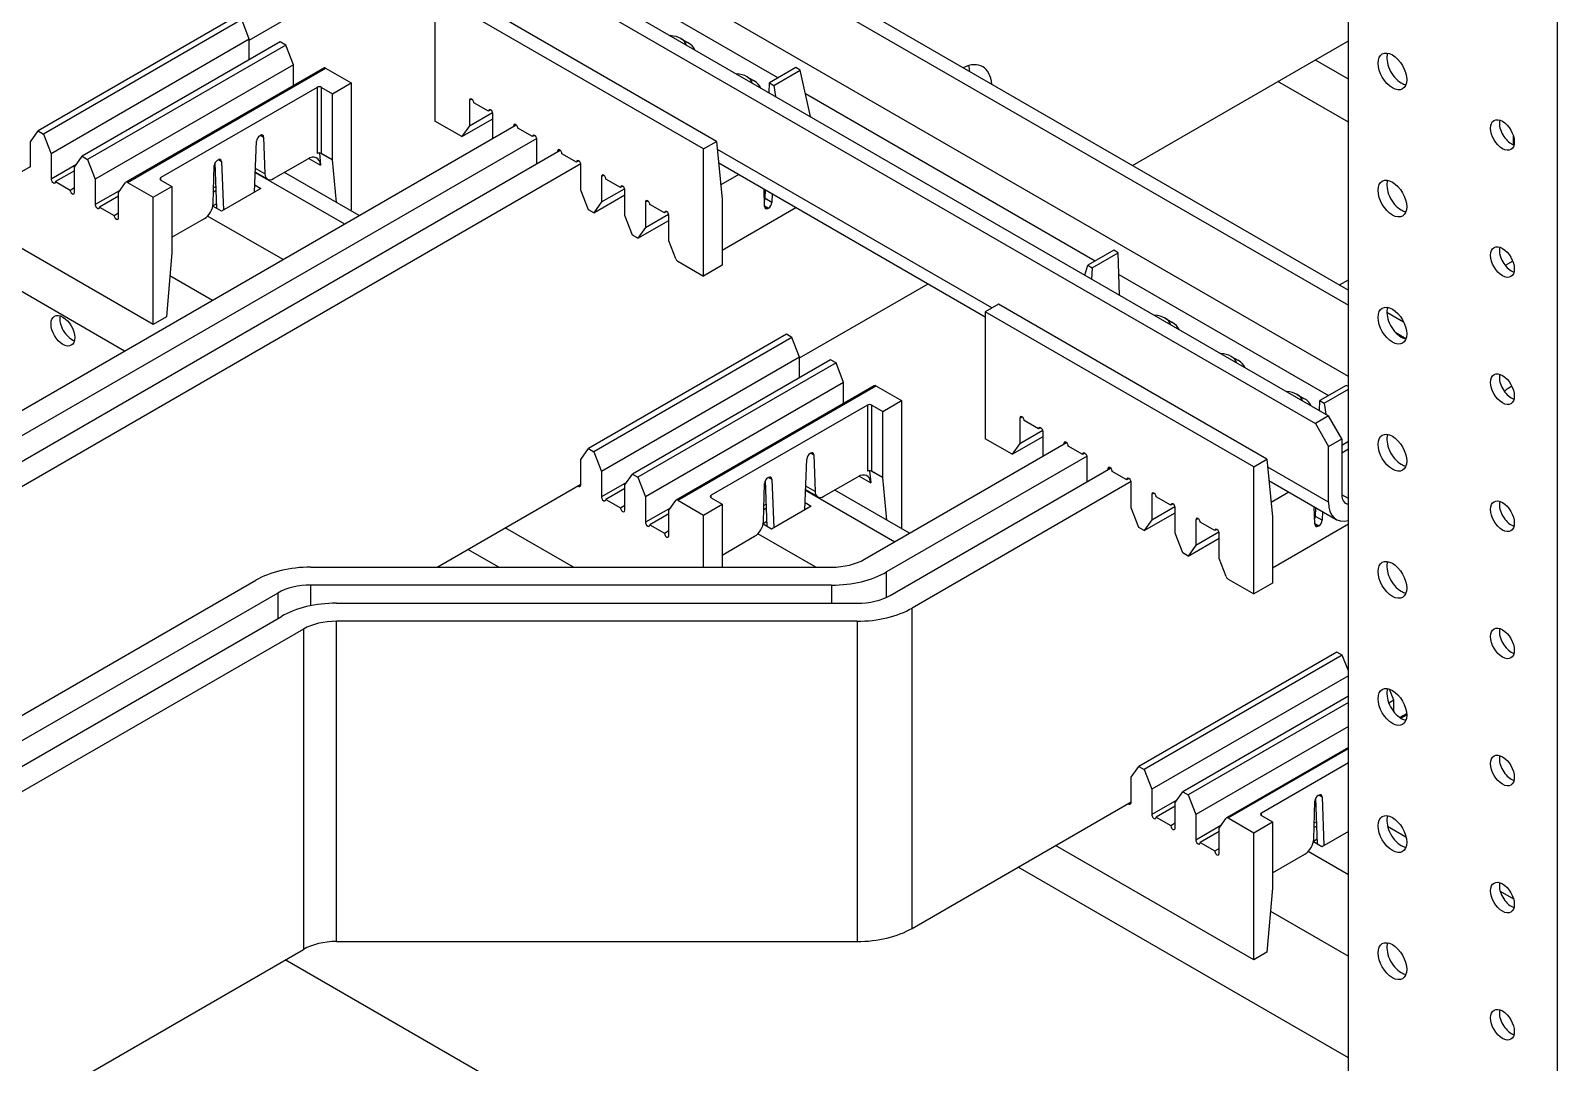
# Model space of a CAD drawing. Header units: millimetres. Extents: x -116965 to 323937, y 291661 to 566926.
# Drawn here: x -25698.6 to -25558.4, y 315136.8 to 315231.5 of the extents above; entities that cross this region are included whole.
import ezdxf

# ---------------------------------------------------------------- set-up
doc = ezdxf.new("R2010")
doc.units = ezdxf.units.MM
doc.layers.add('ALPHA', color=255, linetype='Continuous')

msp = doc.modelspace()

# ---------------------------------------------------------------- linework, layer by layer
at = {"layer": 'ALPHA'}
for p, q in [((-25751.158354, 315306.451972), (-25577.614146, 315206.256178)), ((-25749.94617, 315307.151827), (-25577.614146, 315207.655886)), ((-25760.855818, 315300.853139), (-25579.432421, 315196.108292)), ((-25762.068001, 315300.153284), (-25580.644604, 315195.408437)), ((-25577.614146, 315199.724205), (-25752.370537, 315300.619854)), ((-25577.614146, 315106.41031), (-25577.614146, 315270.87605)), ((-25558.421248, 315117.491335), (-25558.421248, 315259.795025)), ((-25649.195978, 315238.252578), (-25629.940048, 315227.135162)), ((-25678.487979, 315230.59944), (-25666.703654, 315237.403124)), ((-25661.456808, 315234.833558), (-25661.456808, 315223.169321)), ((-25636.809085, 315220.603189), (-25661.456808, 315234.833558)), ((-25635.596902, 315221.303043), (-25660.244624, 315235.533412)), ((-25679.687212, 315232.761511), (-25697.869958, 315222.263698)), ((-25679.187834, 315232.473195), (-25697.370579, 315221.975382)), ((-25678.487979, 315230.669425), (-25679.187834, 315232.473195)), ((-25678.487979, 315230.669425), (-25696.670725, 315220.171612)), ((-25678.487979, 315228.788194), (-25678.487979, 315230.669425)), ((-25638.869797, 315230.727747), (-25638.263705, 315230.37782)), ((-25675.646602, 315230.428664), (-25693.829348, 315219.930851)), ((-25675.147223, 315230.140348), (-25693.329969, 315219.642534)), ((-25675.147223, 315230.140348), (-25675.646602, 315230.428664)), ((-25674.447369, 315228.336578), (-25675.147223, 315230.140348)), ((-25597.413136, 315219.086838), (-25577.614146, 315230.51779)), ((-25674.447369, 315228.336578), (-25692.630115, 315217.838765)), ((-25671.632206, 315228.042624), (-25689.814952, 315217.544811)), ((-25689.672095, 315217.53066), (-25671.489349, 315228.028473)), ((-25674.447369, 315226.417289), (-25674.447369, 315228.336578)), ((-25671.489349, 315228.028473), (-25669.133967, 315226.668592)), ((-25628.323804, 315228.068301), (-25630.74817, 315226.668592)), ((-25630.344109, 315226.435307), (-25627.919743, 315227.835016)), ((-25627.919743, 315227.835016), (-25628.323804, 315228.068301)), ((-25626.965808, 315223.580105), (-25627.919743, 315227.835016)), ((-25577.614146, 315227.018519), (-25580.644604, 315228.768155)), ((-25670.855267, 315225.674799), (-25669.133967, 315226.668592)), ((-25669.133967, 315226.668592), (-25669.133967, 315215.004355)), ((-25632.808881, 315227.228476), (-25632.20279, 315226.878548)), ((-25630.781842, 315225.754894), (-25630.74817, 315226.668592)), ((-25630.74817, 315226.668592), (-25630.344109, 315226.435307)), ((-25630.344109, 315226.435307), (-25630.191166, 315225.413867)), ((-25577.614146, 315223.052679), (-25584.079123, 315226.785235)), ((-25672.26948, 315226.258011), (-25686.605565, 315217.981069)), ((-25672.26948, 315226.258011), (-25672.26948, 315220.192608)), ((-25671.865419, 315226.258011), (-25670.855267, 315225.674799)), ((-25671.865419, 315220.192608), (-25671.865419, 315226.258011)), ((-25670.855267, 315219.609396), (-25670.855267, 315225.674799)), ((-25658.284929, 315225.070592), (-25658.082898, 315225.187234)), ((-25658.284929, 315225.070592), (-25658.284929, 315222.737744)), ((-25627.439118, 315225.691249), (-25600.847655, 315210.338661)), ((-25658.284929, 315222.737744), (-25656.168006, 315223.95995)), ((-25656.547466, 315224.067467), (-25657.880868, 315224.837307)), ((-25656.345436, 315224.18411), (-25656.547466, 315224.067467)), ((-25656.143405, 315221.571321), (-25656.143405, 315223.834183)), ((-25626.965808, 315223.580105), (-25626.990403, 315223.565905)), ((-25626.96469, 315223.55106), (-25626.965808, 315223.580105)), ((-25798.837554, 315139.186816), (-25653.988869, 315222.815243)), ((-25698.569812, 315221.268051), (-25697.869958, 315222.263698)), ((-25697.869958, 315222.263698), (-25697.370579, 315221.975382)), ((-25658.984783, 315221.742097), (-25661.456808, 315223.169321)), ((-25658.984783, 315221.742097), (-25656.143405, 315223.382567)), ((-25658.284929, 315222.737744), (-25658.984783, 315221.742097)), ((-25654.244318, 315222.737744), (-25654.042288, 315222.854387)), ((-25654.244318, 315222.737744), (-25654.244318, 315222.667759)), ((-25652.506856, 315221.73462), (-25653.840257, 315222.50446)), ((-25652.109985, 315221.567169), (-25796.817249, 315138.020392)), ((-25698.569812, 315218.935203), (-25698.569812, 315221.268051)), ((-25697.370579, 315221.975382), (-25696.670725, 315220.171612)), ((-25678.005741, 315216.647491), (-25677.833882, 315221.310966)), ((-25677.531123, 315221.820492), (-25677.47551, 315221.8526)), ((-25677.464934, 315221.858493), (-25677.172649, 315221.689742)), ((-25677.172649, 315221.689742), (-25677.068997, 315218.322179)), ((-25652.304825, 315221.851262), (-25652.506856, 315221.73462)), ((-25652.102795, 315219.238473), (-25652.102795, 315221.501335)), ((-25636.809085, 315220.603189), (-25635.596902, 315221.303043)), ((-25635.596902, 315221.303043), (-25635.08728, 315215.99844)), ((-25562.461858, 315220.998233), (-25562.461858, 315221.778853)), ((-25798.837554, 315134.521121), (-25649.948259, 315220.482395)), ((-25696.670725, 315220.171612), (-25696.670725, 315217.838765)), ((-25694.529202, 315218.935203), (-25693.829348, 315219.930851)), ((-25693.829348, 315219.930851), (-25693.329969, 315219.642534)), ((-25693.329969, 315219.642534), (-25692.630115, 315217.838765)), ((-25681.399535, 315219.587063), (-25681.343923, 315219.619171)), ((-25681.33076, 315219.62644), (-25681.041163, 315219.459242)), ((-25681.041163, 315219.459242), (-25680.869304, 315214.994213)), ((-25676.261367, 315217.887891), (-25673.15941, 315219.678807)), ((-25673.032702, 315219.744294), (-25671.953867, 315219.121428)), ((-25672.061415, 315220.240886), (-25671.953867, 315219.121428)), ((-25671.880206, 315220.200562), (-25670.855772, 315219.609104)), ((-25670.855267, 315219.609396), (-25671.865419, 315220.192608)), ((-25670.855772, 315219.609104), (-25670.855267, 315219.609396)), ((-25670.479678, 315215.694384), (-25670.855772, 315219.609104)), ((-25650.203708, 315220.404897), (-25650.001678, 315220.521539)), ((-25650.203708, 315220.404897), (-25650.203708, 315220.334912)), ((-25648.466246, 315219.401773), (-25649.799647, 315220.171612)), ((-25648.264215, 315219.518415), (-25648.466246, 315219.401773)), ((-25636.809085, 315208.938952), (-25636.809085, 315220.603189)), ((-25610.343089, 315206.022893), (-25635.525718, 315220.562091)), ((-25648.069375, 315219.234322), (-25796.817249, 315133.354697)), ((-25728.770706, 315201.568695), (-25698.569812, 315219.005189)), ((-25694.363615, 315219.170776), (-25696.670725, 315217.838765)), ((-25694.529202, 315218.608605), (-25696.266664, 315217.60548)), ((-25694.529202, 315216.602356), (-25694.529202, 315218.935203)), ((-25686.605565, 315217.747784), (-25686.605565, 315217.981069)), ((-25681.806049, 315215.58724), (-25681.702397, 315219.074491)), ((-25681.467011, 315215.1263), (-25681.62894, 315219.333338)), ((-25677.93913, 315218.455025), (-25669.740058, 315213.721289)), ((-25676.832795, 315217.831287), (-25677.938588, 315218.469717)), ((-25677.068997, 315218.322179), (-25677.925796, 315218.816852)), ((-25668.401118, 315214.494327), (-25675.270155, 315218.460167)), ((-25648.062185, 315216.835641), (-25648.062185, 315219.168488)), ((-25646.163098, 315218.07205), (-25645.961068, 315218.188692)), ((-25646.163098, 315218.07205), (-25646.163098, 315215.739202)), ((-25635.407775, 315219.33444), (-25610.94918, 315205.213264)), ((-25633.57065, 315218.273775), (-25635.208009, 315217.328446)), ((-25696.266664, 315217.60548), (-25694.933263, 315216.835641)), ((-25694.933263, 315216.835641), (-25694.529202, 315217.068925)), ((-25692.630115, 315217.838765), (-25692.630115, 315215.505918)), ((-25690.323004, 315216.837928), (-25692.630115, 315215.505918)), ((-25690.488592, 315216.602356), (-25689.847059, 315217.515033)), ((-25690.488592, 315214.269508), (-25690.488592, 315216.602356)), ((-25689.672095, 315217.53066), (-25687.316713, 315216.170779)), ((-25687.316713, 315216.170779), (-25685.595413, 315217.164572)), ((-25686.605565, 315217.747784), (-25685.595413, 315217.164572)), ((-25685.595413, 315217.164572), (-25685.595413, 315211.099169)), ((-25681.531114, 315216.79173), (-25681.774423, 315216.651255)), ((-25681.545667, 315217.169846), (-25681.762734, 315217.044523)), ((-25677.417218, 315216.987276), (-25681.053767, 315214.887713)), ((-25677.98122, 315217.312902), (-25677.417218, 315216.987276)), ((-25647.362331, 315215.031871), (-25648.062185, 315216.835641)), ((-25646.163098, 315215.739202), (-25644.046175, 315216.961408)), ((-25644.425636, 315217.068925), (-25645.759037, 315217.838765)), ((-25644.223605, 315217.185568), (-25644.425636, 315217.068925)), ((-25644.021575, 315214.502793), (-25644.021575, 315216.835641)), ((-25635.208009, 315217.328446), (-25635.21547, 315217.332754)), ((-25631.194769, 315215.317511), (-25631.244424, 315216.930728)), ((-25631.139628, 315216.046213), (-25631.109894, 315216.853057)), ((-25690.488592, 315216.275757), (-25692.226054, 315215.272633)), ((-25692.226054, 315215.272633), (-25690.892653, 315214.502793)), ((-25687.316713, 315204.506542), (-25687.316713, 315216.170779)), ((-25681.053767, 315214.887713), (-25681.837828, 315215.340391)), ((-25681.48418, 315215.572353), (-25681.831218, 315215.37199)), ((-25646.862952, 315214.743555), (-25644.021575, 315216.384025)), ((-25646.163098, 315215.739202), (-25646.862952, 315214.743555)), ((-25642.122488, 315215.739202), (-25641.920457, 315215.855845)), ((-25642.122488, 315215.739202), (-25642.122488, 315213.406355)), ((-25640.385025, 315214.736078), (-25641.718427, 315215.505918)), ((-25635.08728, 315215.99844), (-25635.087786, 315215.998148)), ((-25635.087786, 315215.998148), (-25635.087786, 315209.932745)), ((-25635.087786, 315211.332454), (-25628.317857, 315215.241074)), ((-25631.226886, 315216.360962), (-25631.125879, 315216.419278)), ((-25631.197158, 315215.395104), (-25630.836296, 315215.186761)), ((-25630.891908, 315215.154653), (-25631.195145, 315215.329727)), ((-25630.533536, 315215.696286), (-25631.139628, 315216.046213)), ((-25630.836296, 315215.186761), (-25630.891908, 315215.154653)), ((-25630.503802, 315216.50313), (-25630.533536, 315215.696286)), ((-25687.316713, 315204.506542), (-25705.499458, 315215.004355)), ((-25690.892653, 315214.502793), (-25690.488592, 315214.736078)), ((-25685.595413, 315212.498877), (-25682.613679, 315214.220382)), ((-25675.396913, 315210.455303), (-25682.320865, 315214.452849)), ((-25669.133967, 315215.004355), (-25669.20924, 315214.960896)), ((-25646.862952, 315214.743555), (-25647.362331, 315215.031871)), ((-25643.32172, 315212.699024), (-25644.021575, 315214.502793)), ((-25642.822342, 315212.410707), (-25639.980964, 315214.051178)), ((-25642.122488, 315213.406355), (-25640.005565, 315214.628561)), ((-25640.182995, 315214.85272), (-25640.385025, 315214.736078)), ((-25639.980964, 315212.169946), (-25639.980964, 315214.502793)), ((-25689.943109, 315202.057052), (-25708.933977, 315213.021435)), ((-25642.822342, 315212.410707), (-25643.32172, 315212.699024)), ((-25642.122488, 315213.406355), (-25642.822342, 315212.410707)), ((-25685.594907, 315211.099461), (-25686.10453, 315205.206396)), ((-25685.595413, 315211.099752), (-25685.594907, 315211.099461)), ((-25685.595413, 315211.099169), (-25685.594907, 315211.099461)), ((-25639.339431, 315210.51649), (-25639.980964, 315212.169946)), ((-25599.154131, 315211.316417), (-25601.537479, 315209.940391)), ((-25601.133418, 315209.707106), (-25598.75007, 315211.083133)), ((-25598.75007, 315211.083133), (-25599.154131, 315211.316417)), ((-25598.629448, 315207.1917), (-25598.75007, 315211.083133)), ((-25639.164468, 315210.298833), (-25636.809085, 315208.938952)), ((-25635.087786, 315209.932745), (-25636.809085, 315208.938952)), ((-25601.798134, 315209.021142), (-25601.537479, 315209.940391)), ((-25601.537479, 315209.940391), (-25601.133418, 315209.707106)), ((-25601.133418, 315209.707106), (-25601.182718, 315208.665832)), ((-25562.525477, 315210.301931), (-25563.206362, 315209.908821)), ((-25685.777879, 315208.983645), (-25681.861889, 315206.722747)), ((-25627.980352, 315201.438848), (-25616.196026, 315208.242532)), ((-25598.688351, 315209.091986), (-25579.432421, 315197.97457)), ((-25578.422268, 315208.122456), (-25577.614146, 315208.589025)), ((-25609.736997, 315206.37282), (-25610.94918, 315205.672966)), ((-25610.94918, 315205.672966), (-25610.94918, 315194.008729)), ((-25586.301458, 315191.442597), (-25610.94918, 315205.672966)), ((-25585.089275, 315192.142451), (-25609.736997, 315206.37282)), ((-25574.078612, 315205.614645), (-25572.538438, 315204.725424)), ((-25574.030902, 315205.992117), (-25573.924292, 315206.053669)), ((-25686.10453, 315205.206396), (-25687.316713, 315204.506542)), ((-25594.423085, 315205.066426), (-25593.816993, 315204.716498)), ((-25629.179585, 315203.600919), (-25647.362331, 315193.103106)), ((-25628.680206, 315203.312603), (-25646.862952, 315192.81479)), ((-25628.680206, 315203.312603), (-25629.179585, 315203.600919)), ((-25627.980352, 315201.508833), (-25628.680206, 315203.312603)), ((-25573.27049, 315203.748367), (-25572.324046, 315203.201937)), ((-25627.980352, 315201.508833), (-25646.163098, 315191.01102)), ((-25625.138975, 315201.268072), (-25643.32172, 315190.770258)), ((-25627.980352, 315199.627601), (-25627.980352, 315201.508833)), ((-25624.639596, 315200.979755), (-25625.138975, 315201.268072)), ((-25588.362169, 315201.567154), (-25587.756078, 315201.217227)), ((-25624.639596, 315200.979755), (-25642.822342, 315190.481942)), ((-25623.939742, 315199.175986), (-25624.639596, 315200.979755)), ((-25623.939742, 315199.175986), (-25642.122488, 315188.678173)), ((-25621.124579, 315198.882032), (-25639.307325, 315188.384219)), ((-25639.164468, 315188.370068), (-25620.981722, 315198.867881)), ((-25623.939742, 315197.256697), (-25623.939742, 315199.175986)), ((-25620.981722, 315198.867881), (-25618.62634, 315197.508)), ((-25577.816177, 315198.907708), (-25580.240543, 315197.508)), ((-25579.836482, 315197.274715), (-25577.614146, 315198.557781)), ((-25577.614146, 315198.791066), (-25577.816177, 315198.907708)), ((-25621.761853, 315197.097419), (-25636.097938, 315188.820476)), ((-25621.761853, 315197.097419), (-25621.761853, 315191.032016)), ((-25621.357792, 315197.097419), (-25620.34764, 315196.514207)), ((-25621.357792, 315191.032016), (-25621.357792, 315197.097419)), ((-25620.34764, 315196.514207), (-25618.62634, 315197.508)), ((-25618.62634, 315197.508), (-25618.62634, 315185.843763)), ((-25582.301254, 315198.067883), (-25581.695163, 315197.717956)), ((-25580.274215, 315196.594301), (-25580.240543, 315197.508)), ((-25580.240543, 315197.508), (-25579.836482, 315197.274715)), ((-25579.836482, 315197.274715), (-25579.683539, 315196.253275)), ((-25620.34764, 315190.448804), (-25620.34764, 315196.514207)), ((-25607.777301, 315195.91), (-25607.575271, 315196.026642)), ((-25607.777301, 315195.91), (-25607.777301, 315193.577152)), ((-25606.039839, 315194.906875), (-25607.37324, 315195.676715)), ((-25579.432421, 315196.108292), (-25580.644604, 315195.408437)), ((-25578.220238, 315194.008729), (-25579.432421, 315196.108292)), ((-25608.477156, 315192.581505), (-25605.635778, 315194.221975)), ((-25607.777301, 315193.577152), (-25605.660379, 315194.799358)), ((-25605.837808, 315195.023518), (-25606.039839, 315194.906875)), ((-25605.635778, 315192.410729), (-25605.635778, 315194.67359)), ((-25580.644604, 315195.408437), (-25579.432421, 315193.308875)), ((-25648.062185, 315192.107458), (-25647.362331, 315193.103106)), ((-25647.362331, 315193.103106), (-25646.862952, 315192.81479)), ((-25646.862952, 315192.81479), (-25646.163098, 315191.01102)), ((-25622.017785, 315182.952572), (-25603.481242, 315193.654651)), ((-25608.477156, 315192.581505), (-25610.94918, 315194.008729)), ((-25607.777301, 315193.577152), (-25608.477156, 315192.581505)), ((-25603.736691, 315193.577152), (-25603.534661, 315193.693795)), ((-25603.736691, 315193.577152), (-25603.736691, 315193.507167)), ((-25601.999229, 315192.574028), (-25603.33263, 315193.343867)), ((-25579.432421, 315193.308875), (-25578.220238, 315194.008729)), ((-25579.432421, 315188.176611), (-25579.432421, 315193.308875)), ((-25578.220238, 315194.008729), (-25578.220238, 315188.876465)), ((-25577.614146, 315193.752116), (-25578.220238, 315193.402189)), ((-25577.614146, 315193.052262), (-25578.220238, 315192.702334)), ((-25648.062185, 315189.774611), (-25648.062185, 315192.107458)), ((-25627.498114, 315187.486899), (-25627.326255, 315192.150374)), ((-25627.023495, 315192.6599), (-25626.967883, 315192.692008)), ((-25626.957307, 315192.697901), (-25626.665022, 315192.52915)), ((-25626.665022, 315192.52915), (-25626.561369, 315189.161587)), ((-25601.602358, 315192.406577), (-25619.99748, 315181.786149)), ((-25619.674231, 315179.639929), (-25599.440632, 315191.321803)), ((-25601.797198, 315192.69067), (-25601.999229, 315192.574028)), ((-25601.595168, 315190.077881), (-25601.595168, 315192.340743)), ((-25599.696081, 315191.244305), (-25599.49405, 315191.360947)), ((-25586.301458, 315191.442597), (-25585.089275, 315192.142451)), ((-25586.301458, 315179.77836), (-25586.301458, 315191.442597)), ((-25585.089275, 315192.142451), (-25584.579653, 315186.837848)), ((-25579.432421, 315188.176611), (-25585.018091, 315191.401498)), ((-25646.163098, 315191.01102), (-25646.163098, 315188.678173)), ((-25643.855987, 315190.010184), (-25646.163098, 315188.678173)), ((-25644.021575, 315189.774611), (-25643.32172, 315190.770258)), ((-25643.32172, 315190.770258), (-25642.822342, 315190.481942)), ((-25642.822342, 315190.481942), (-25642.122488, 315188.678173)), ((-25630.959384, 315185.965707), (-25631.121313, 315190.172746)), ((-25630.891908, 315190.426471), (-25630.836296, 315190.458579)), ((-25630.823132, 315190.465848), (-25630.533536, 315190.29865)), ((-25630.533536, 315190.29865), (-25630.361677, 315185.83362)), ((-25625.75374, 315188.727299), (-25622.651783, 315190.518215)), ((-25622.525075, 315190.583702), (-25621.44624, 315189.960836)), ((-25621.553788, 315191.080294), (-25621.44624, 315189.960836)), ((-25621.372579, 315191.039969), (-25620.348145, 315190.448512)), ((-25620.34764, 315190.448804), (-25621.357792, 315191.032016)), ((-25620.348145, 315190.448512), (-25620.34764, 315190.448804)), ((-25619.972051, 315186.533792), (-25620.348145, 315190.448512)), ((-25597.561748, 315190.07373), (-25617.653926, 315178.473506)), ((-25599.696081, 315191.244305), (-25599.696081, 315191.174319)), ((-25597.958619, 315190.24118), (-25599.29202, 315191.01102)), ((-25597.756588, 315190.357823), (-25597.958619, 315190.24118)), ((-25597.554558, 315187.675048), (-25597.554558, 315190.007896)), ((-25584.900148, 315190.173848), (-25578.722341, 315186.607089)), ((-25661.254777, 315182.22785), (-25648.062185, 315189.844596)), ((-25644.021575, 315189.448012), (-25645.759037, 315188.444888)), ((-25644.021575, 315187.441764), (-25644.021575, 315189.774611)), ((-25642.122488, 315188.678173), (-25642.122488, 315186.345325)), ((-25636.097938, 315188.587192), (-25636.097938, 315188.820476)), ((-25636.097938, 315188.587192), (-25635.087786, 315188.00398)), ((-25631.298422, 315186.426648), (-25631.194769, 315189.913899)), ((-25627.431503, 315189.294433), (-25619.232431, 315184.560697)), ((-25626.325168, 315188.670695), (-25627.430961, 315189.309125)), ((-25626.561369, 315189.161587), (-25627.418169, 315189.65626)), ((-25617.893491, 315185.333735), (-25624.762528, 315189.299575)), ((-25595.655471, 315188.911457), (-25595.45344, 315189.0281)), ((-25595.655471, 315188.911457), (-25595.655471, 315186.57861)), ((-25593.918008, 315187.908333), (-25595.25141, 315188.678173)), ((-25583.063023, 315189.113183), (-25584.700381, 315188.167854)), ((-25577.614146, 315188.526538), (-25578.220238, 315188.876465)), ((-25645.759037, 315188.444888), (-25644.425636, 315187.675048)), ((-25644.425636, 315187.675048), (-25644.021575, 315187.908333)), ((-25639.815377, 315187.677336), (-25642.122488, 315186.345325)), ((-25639.980964, 315187.115165), (-25641.718427, 315186.112041)), ((-25639.980964, 315187.441764), (-25639.339431, 315188.35444)), ((-25639.980964, 315185.108916), (-25639.980964, 315187.441764)), ((-25639.164468, 315188.370068), (-25636.809085, 315187.010187)), ((-25636.809085, 315187.010187), (-25635.087786, 315188.00398)), ((-25635.087786, 315188.00398), (-25635.087786, 315182.22785)), ((-25631.023486, 315187.631138), (-25631.266796, 315187.490663)), ((-25631.03804, 315188.009254), (-25631.255107, 315187.883931)), ((-25626.909591, 315187.826683), (-25630.54614, 315185.727121)), ((-25627.473592, 315188.15231), (-25626.909591, 315187.826683)), ((-25596.854703, 315185.871279), (-25597.554558, 315187.675048)), ((-25596.355325, 315185.582963), (-25593.513947, 315187.223433)), ((-25595.655471, 315186.57861), (-25593.538548, 315187.800816)), ((-25593.715978, 315188.024975), (-25593.918008, 315187.908333)), ((-25593.513947, 315185.342201), (-25593.513947, 315187.675048)), ((-25584.700381, 315188.167854), (-25584.707843, 315188.172161)), ((-25580.687142, 315186.156919), (-25580.736796, 315187.770136)), ((-25580.719259, 315187.200369), (-25580.618252, 315187.258686)), ((-25580.632, 315186.885621), (-25580.602266, 315187.692465)), ((-25579.996175, 315187.342538), (-25580.025909, 315186.535694)), ((-25648.728885, 315182.22785), (-25654.991831, 315185.843763)), ((-25641.718427, 315186.112041), (-25640.385025, 315185.342201)), ((-25636.809085, 315182.22785), (-25636.809085, 315187.010187)), ((-25630.54614, 315185.727121), (-25631.330201, 315186.179799)), ((-25630.976553, 315186.411761), (-25631.323591, 315186.211398)), ((-25618.62634, 315185.843763), (-25618.701613, 315185.800304)), ((-25596.355325, 315185.582963), (-25596.854703, 315185.871279)), ((-25595.655471, 315186.57861), (-25596.355325, 315185.582963)), ((-25591.614861, 315186.57861), (-25591.41283, 315186.695252)), ((-25591.614861, 315186.57861), (-25591.614861, 315184.245763)), ((-25589.877398, 315185.575486), (-25591.2108, 315186.345325)), ((-25584.579653, 315186.837848), (-25584.580158, 315186.837556)), ((-25584.580158, 315186.837556), (-25584.580158, 315180.772153)), ((-25584.580158, 315182.171861), (-25577.614146, 315186.19369)), ((-25580.68953, 315186.234512), (-25580.328669, 315186.026169)), ((-25580.384281, 315185.994061), (-25580.687518, 315186.169135)), ((-25580.025909, 315186.535694), (-25580.632, 315186.885621)), ((-25580.328669, 315186.026169), (-25580.384281, 315185.994061)), ((-25640.385025, 315185.342201), (-25639.980964, 315185.575486)), ((-25635.087786, 315183.338285), (-25632.106052, 315185.05979)), ((-25626.50553, 315182.22785), (-25631.813238, 315185.292256)), ((-25592.814093, 315183.538432), (-25593.513947, 315185.342201)), ((-25592.314715, 315183.250115), (-25589.473337, 315184.890585)), ((-25591.614861, 315184.245763), (-25589.497938, 315185.467969)), ((-25589.675368, 315185.692128), (-25589.877398, 315185.575486)), ((-25589.473337, 315183.009354), (-25589.473337, 315185.342201)), ((-25655.597923, 315182.22785), (-25658.42635, 315183.860843)), ((-25592.314715, 315183.250115), (-25592.814093, 315183.538432)), ((-25591.614861, 315184.245763), (-25592.314715, 315183.250115)), ((-25588.831804, 315181.355898), (-25589.473337, 315183.009354)), ((-25672.842305, 315182.22785), (-25625.048242, 315182.22785)), ((-25619.99748, 315179.471374), (-25619.99748, 315181.786149)), ((-25800.857859, 315110.026224), (-25677.893068, 315181.019978)), ((-25625.048242, 315180.578278), (-25672.842305, 315180.578278)), ((-25672.842305, 315178.686922), (-25672.842305, 315180.578278)), ((-25625.048242, 315180.578278), (-25625.048242, 315178.915206)), ((-25588.656841, 315181.138241), (-25586.301458, 315179.77836)), ((-25584.580158, 315180.772153), (-25586.301458, 315179.77836)), ((-25675.872763, 315179.853555), (-25800.857859, 315107.693376)), ((-25675.872763, 315179.853555), (-25675.872763, 315177.520707)), ((-25670.498751, 315178.915206), (-25622.704688, 315178.915206)), ((-25800.857859, 315105.360529), (-25675.549514, 315177.707335)), ((-25617.653926, 315149.079629), (-25617.653926, 315178.473506)), ((-25673.529209, 315176.540911), (-25800.857859, 315103.027681)), ((-25673.529209, 315176.540911), (-25673.529209, 315147.147035)), ((-25622.704688, 315177.265634), (-25670.498751, 315177.265634)), ((-25670.498751, 315147.871757), (-25670.498751, 315177.265634)), ((-25622.704688, 315177.265634), (-25622.704688, 315147.871757)), ((-25578.671958, 315174.440327), (-25596.854703, 315163.942514)), ((-25578.172579, 315174.152011), (-25596.355325, 315163.654197)), ((-25578.172579, 315174.152011), (-25578.671958, 315174.440327)), ((-25577.614146, 315172.712733), (-25578.172579, 315174.152011)), ((-25577.614146, 315172.266591), (-25595.655471, 315161.850428)), ((-25577.614146, 315170.38536), (-25592.814093, 315161.609666)), ((-25573.432115, 315170.015394), (-25573.826198, 315171.031083)), ((-25577.614146, 315169.808727), (-25592.314715, 315161.32135)), ((-25573.432115, 315170.015394), (-25573.896785, 315169.747116)), ((-25573.432115, 315168.942284), (-25573.432115, 315170.015394)), ((-25577.614146, 315167.600897), (-25591.614861, 315159.517581)), ((-25572.265039, 315168.769916), (-25572.876429, 315168.41693)), ((-25572.797064, 315168.366122), (-25572.260719, 315168.67578)), ((-25577.614146, 315165.681608), (-25588.799698, 315159.223626)), ((-25588.656841, 315159.209475), (-25577.614146, 315165.584978)), ((-25597.554558, 315162.946866), (-25596.854703, 315163.942514)), ((-25596.854703, 315163.942514), (-25596.355325, 315163.654197)), ((-25596.355325, 315163.654197), (-25595.655471, 315161.850428)), ((-25577.614146, 315164.264925), (-25585.590311, 315159.659884)), ((-25597.554558, 315160.614019), (-25597.554558, 315162.946866)), ((-25617.653926, 315149.079629), (-25597.554558, 315160.684004)), ((-25595.655471, 315161.850428), (-25595.655471, 315159.517581)), ((-25593.34836, 315160.849592), (-25595.655471, 315159.517581)), ((-25593.513947, 315160.614019), (-25592.814093, 315161.609666)), ((-25593.513947, 315158.281171), (-25593.513947, 315160.614019)), ((-25592.814093, 315161.609666), (-25592.314715, 315161.32135)), ((-25592.314715, 315161.32135), (-25591.614861, 315159.517581)), ((-25580.790795, 315157.266056), (-25580.687142, 315160.753307)), ((-25580.451757, 315156.805115), (-25580.613686, 315161.012153)), ((-25580.384281, 315161.265879), (-25580.328669, 315161.297986)), ((-25580.315505, 315161.305256), (-25580.025909, 315161.138058)), ((-25580.025909, 315161.138058), (-25579.85405, 315156.673028)), ((-25593.513947, 315160.28742), (-25595.25141, 315159.284296)), ((-25595.25141, 315159.284296), (-25593.918008, 315158.514456)), ((-25591.614861, 315159.517581), (-25591.614861, 315157.184733)), ((-25589.473337, 315158.281171), (-25588.831804, 315159.193848)), ((-25588.656841, 315159.209475), (-25586.301458, 315157.849595)), ((-25585.590311, 315159.426599), (-25585.590311, 315159.659884)), ((-25585.590311, 315159.426599), (-25584.580158, 315158.843388)), ((-25593.918008, 315158.514456), (-25593.513947, 315158.747741)), ((-25589.30775, 315158.516744), (-25591.614861, 315157.184733)), ((-25589.473337, 315157.954573), (-25591.2108, 315156.951448)), ((-25589.473337, 315155.948324), (-25589.473337, 315158.281171)), ((-25586.301458, 315157.849595), (-25584.580158, 315158.843388)), ((-25586.301458, 315146.185358), (-25586.301458, 315157.849595)), ((-25584.580158, 315158.843388), (-25584.580158, 315152.777984)), ((-25580.515859, 315158.470546), (-25580.759169, 315158.330071)), ((-25580.530413, 315158.848662), (-25580.747479, 315158.723338)), ((-25577.614146, 315157.966237), (-25580.038512, 315156.566529)), ((-25574.014904, 315158.454346), (-25572.324046, 315157.478129)), ((-25586.301458, 315146.185358), (-25604.484204, 315156.683171)), ((-25591.2108, 315156.951448), (-25589.877398, 315156.181609)), ((-25589.877398, 315156.181609), (-25589.473337, 315156.414894)), ((-25580.038512, 315156.566529), (-25580.822574, 315157.019207)), ((-25580.468925, 315157.251169), (-25580.815964, 315157.050806)), ((-25584.580158, 315154.177693), (-25581.598424, 315155.899198)), ((-25577.614146, 315154.000397), (-25581.30561, 315156.131664)), ((-25577.614146, 315137.203895), (-25607.918723, 315154.700251)), ((-25584.579653, 315152.778276), (-25585.089275, 315146.885212)), ((-25584.580158, 315152.778568), (-25584.579653, 315152.778276)), ((-25584.580158, 315152.777984), (-25584.579653, 315152.778276)), ((-25563.677269, 315152.485909), (-25562.458631, 315151.782328)), ((-25584.762625, 315150.662461), (-25577.614146, 315146.535285)), ((-25670.498751, 315147.871757), (-25622.704688, 315147.871757)), ((-25783.281204, 315083.781691), (-25673.529209, 315147.147035)), ((-25585.089275, 315146.885212), (-25586.301458, 315146.185358)), ((-25621.454767, 315115.158488), (-25675.194882, 315146.185358))]:
    msp.add_line(p, q, dxfattribs=at)
for centre, major_axis, start_param, end_param in [((-25640.041574, 315230.051221), (-1.657143, 0), 3.2442748454, 4.6097067886), ((-25640.041574, 315229.351367), (-2.514286, 0), 3.3765092748, 3.926990817), ((-25573.573536, 315227.718374), (-0.928571, 1.608333), 0.7853981634, 7.0685834706), ((-25572.765414, 315228.184943), (-0.928571, 1.608333), 0.4501966899, 2.3561944902), ((-25671.489349, 315227.795188), (-0.142857, 0.247436), 5.4977871438, 6.2831853072), ((-25613.171516, 315224.685672), (2, 3.464102), 5.5720393558, 6.9943312585), ((-25615.191821, 315225.852096), (2, 3.464102), 5.5720393558, 5.7537149714), ((-25633.980658, 315226.55195), (-1.657143, 0), 3.2442748454, 4.6097067886), ((-25633.980658, 315225.852096), (-2.514286, 0), 3.3765092748, 3.926990817), ((-25572.765414, 315228.184943), (-0.928571, 1.608333), 2.3561944902, 2.6913959637), ((-25672.06745, 315226.141369), (-0.285714, 0), 3.926990817, 5.4977871438), ((-25658.082898, 315224.953949), (-0.142857, 0.247436), 3.926990817, 7.0685834706), ((-25656.345436, 315223.950825), (-0.142857, 0.247436), 3.926990817, 7.0685834706), ((-25654.042288, 315222.621102), (-0.142857, 0.247436), 3.926990817, 7.0685834706), ((-25563.472011, 315221.886255), (-0.771429, 1.336153), 0.7853981634, 7.0685834706), ((-25562.663889, 315222.352825), (-0.771429, 1.336153), 0.5512855984, 2.3561944902), ((-25677.531123, 315221.470565), (0.214286, 0.371154), 0.7853981634, 2.3127435948), ((-25677.47551, 315221.502673), (0.214286, 0.371154), 5.5326937288, 7.0685834706), ((-25652.304825, 315221.617978), (-0.142857, 0.247436), 3.926990817, 7.0685834706), ((-25562.663889, 315222.352825), (-0.771429, 1.336153), 2.3561944902, 2.5903070552), ((-25681.399535, 315219.237136), (0.214286, 0.371154), 0.7853981634, 2.3212879052), ((-25681.343923, 315219.269244), (0.214286, 0.371154), 5.5412380392, 7.0685834706), ((-25673.15941, 315218.279098), (0.857143, 1.484615), 5.6025068989, 7.0685834706), ((-25672.06745, 315220.075966), (-0.285714, 0), 3.9977395288, 5.4977871438), ((-25672.06745, 315220.075966), (-0.285714, 0), 3.926990817, 3.9977395288), ((-25650.001678, 315220.288255), (-0.142857, 0.247436), 3.926990817, 7.0685834706), ((-25648.264215, 315219.28513), (-0.142857, 0.247436), 3.926990817, 7.0685834706), ((-25686.403535, 315217.864426), (-0.285714, 0), 5.4977871438, 7.0685834706), ((-25676.261367, 315218.82103), (0.571429, 0.989743), 2.3911010752, 3.926990817), ((-25645.961068, 315217.955407), (-0.142857, 0.247436), 3.926990817, 7.0685834706), ((-25573.573536, 315216.054137), (-0.928571, 1.608333), 0.7853981634, 7.0685834706), ((-25696.468695, 315217.722123), (-0.142857, 0.247436), 0.7853981634, 3.926990817), ((-25694.731232, 315216.718998), (-0.142857, 0.247436), 0.7853981634, 3.926990817), ((-25689.672095, 315217.297375), (-0.142857, 0.247436), 5.4977871438, 6.544984695), ((-25644.223605, 315216.952283), (-0.142857, 0.247436), 3.926990817, 7.0685834706), ((-25635.208009, 315218.728154), (0.857143, 1.484615), 3.9214809141, 3.926990817), ((-25572.765414, 315216.520706), (-0.928571, 1.608333), 0.4501966899, 2.3561944902), ((-25692.428085, 315215.389275), (-0.142857, 0.247436), 0.7853981634, 3.926990817), ((-25682.613679, 315215.153521), (0.571429, 0.989743), 3.926990817, 5.4628805587), ((-25641.920457, 315215.62256), (-0.142857, 0.247436), 3.926990817, 7.0685834706), ((-25631.442387, 315215.886615), (0.214286, 0.371154), 4.8033066959, 5.4543362484), ((-25630.891908, 315215.50458), (0.214286, 0.371154), 2.3911010752, 3.926990817), ((-25630.836296, 315215.536688), (0.214286, 0.371154), 3.926990817, 5.4543362484), ((-25690.690622, 315214.386151), (-0.142857, 0.247436), 0.7853981634, 3.926990817), ((-25640.182995, 315214.619436), (-0.142857, 0.247436), 3.926990817, 7.0685834706), ((-25572.765414, 315216.520706), (-0.928571, 1.608333), 2.3561944902, 2.6913959637), ((-25563.472011, 315210.222018), (-0.771429, 1.336153), 0.7853981634, 7.0685834706), ((-25562.663889, 315210.688588), (-0.771429, 1.336153), 0.5512855984, 2.3561944902), ((-25639.164468, 315210.532118), (-0.142857, 0.247436), 1.308996939, 2.3561944902), ((-25562.663889, 315210.688588), (-0.771429, 1.336153), 2.3561944902, 2.5903070552), ((-25695.599964, 315203.92333), (-0.771429, 1.336153), 0.7853981634, 7.0685834706), ((-25595.594862, 315204.3899), (-1.657143, 0), 3.2442748454, 4.6097067886), ((-25573.573536, 315204.3899), (-0.928571, 1.608333), 0.7853981634, 7.0685834706), ((-25572.765414, 315204.856469), (-0.928571, 1.608333), 0.4501966899, 2.3561944902), ((-25694.791842, 315204.3899), (-0.771429, 1.336153), 0.5512855984, 2.5903070552), ((-25595.594862, 315203.690046), (-2.514286, 0), 3.3765092748, 3.926990817), ((-25572.765414, 315204.856469), (-0.928571, 1.608333), 2.3561944902, 2.6913959637), ((-25589.533946, 315200.890629), (-1.657143, 0), 3.2442748454, 4.6097067886), ((-25589.533946, 315200.190775), (-2.514286, 0), 3.3765092748, 3.926990817), ((-25563.472011, 315198.557781), (-0.771429, 1.336153), 0.7853981634, 7.0685834706), ((-25562.663889, 315199.024351), (-0.771429, 1.336153), 0.5512855984, 2.3561944902), ((-25620.981722, 315198.634596), (-0.142857, 0.247436), 5.4977871438, 6.2831853072), ((-25583.473031, 315197.391358), (-1.657143, 0), 3.2442748454, 4.6097067886), ((-25562.663889, 315195.52508), (2, 3.464102), 0.76491294, 1.0076887284), ((-25621.559823, 315196.980777), (-0.285714, 0), 3.926990817, 5.4977871438), ((-25583.473031, 315196.691503), (-2.514286, 0), 3.3765092748, 3.926990817), ((-25562.663889, 315199.024351), (-0.771429, 1.336153), 2.3561944902, 2.5903070552), ((-25607.575271, 315195.793357), (-0.142857, 0.247436), 3.926990817, 7.0685834706), ((-25605.837808, 315194.790233), (-0.142857, 0.247436), 3.926990817, 7.0685834706), ((-25573.573536, 315192.725663), (-0.928571, 1.608333), 0.7853981634, 7.0685834706), ((-25572.765414, 315193.192232), (-0.928571, 1.608333), 0.4501966899, 2.3561944902), ((-25626.967883, 315192.342081), (0.214286, 0.371154), 5.5326937288, 7.0685834706), ((-25603.534661, 315193.46051), (-0.142857, 0.247436), 3.926990817, 7.0685834706), ((-25601.797198, 315192.457385), (-0.142857, 0.247436), 3.926990817, 7.0685834706), ((-25627.023495, 315192.309973), (0.214286, 0.371154), 0.7853981634, 2.3127435948), ((-25599.49405, 315191.127662), (-0.142857, 0.247436), 3.926990817, 7.0685834706), ((-25572.765414, 315193.192232), (-0.928571, 1.608333), 2.3561944902, 2.6913959637), ((-25630.891908, 315190.076544), (0.214286, 0.371154), 0.7853981634, 2.3212879052), ((-25630.836296, 315190.108651), (0.214286, 0.371154), 5.5412380392, 7.0685834706), ((-25622.651783, 315189.118506), (0.857143, 1.484615), 5.6025068989, 7.0685834706), ((-25621.559823, 315190.915373), (-0.285714, 0), 3.9977395288, 5.4977871438), ((-25621.559823, 315190.915373), (-0.285714, 0), 3.926990817, 3.9977395288), ((-25597.756588, 315190.124538), (-0.142857, 0.247436), 3.926990817, 7.0685834706), ((-25648.264215, 315189.891253), (-0.142857, 0.247436), 2.088602095, 3.926990817), ((-25645.961068, 315188.56153), (-0.142857, 0.247436), 0.7853981634, 3.926990817), ((-25635.895908, 315188.703834), (-0.285714, 0), 5.4977871438, 7.0685834706), ((-25625.75374, 315189.660438), (0.571429, 0.989743), 2.3911010752, 3.926990817), ((-25595.45344, 315188.794815), (-0.142857, 0.247436), 3.926990817, 7.0685834706), ((-25577.008055, 315189.576319), (0.857143, 1.484615), 2.3561944902, 3.4033920414), ((-25644.223605, 315187.558406), (-0.142857, 0.247436), 0.7853981634, 3.926990817), ((-25639.164468, 315188.136783), (-0.142857, 0.247436), 5.4977871438, 6.544984695), ((-25593.715978, 315187.791691), (-0.142857, 0.247436), 3.926990817, 7.0685834706), ((-25584.700381, 315189.567562), (0.857143, 1.484615), 3.9214809141, 3.926990817), ((-25577.008055, 315189.576319), (1.714286, 2.96923), 2.3561944902, 3.6743105618), ((-25563.472011, 315186.893544), (-0.771429, 1.336153), 0.7853981634, 7.0685834706), ((-25562.663889, 315187.360114), (-0.771429, 1.336153), 0.5512855984, 2.3561944902), ((-25641.920457, 315186.228683), (-0.142857, 0.247436), 0.7853981634, 3.926990817), ((-25632.106052, 315185.992929), (0.571429, 0.989743), 3.926990817, 5.4628805587), ((-25591.41283, 315186.461968), (-0.142857, 0.247436), 3.926990817, 7.0685834706), ((-25589.675368, 315185.458843), (-0.142857, 0.247436), 3.926990817, 7.0685834706), ((-25580.93476, 315186.726023), (0.214286, 0.371154), 4.8033066959, 5.4543362484), ((-25580.384281, 315186.343988), (0.214286, 0.371154), 2.3911010752, 3.926990817), ((-25580.328669, 315186.376096), (0.214286, 0.371154), 3.926990817, 5.4543362484), ((-25562.663889, 315187.360114), (-0.771429, 1.336153), 2.3561944902, 2.5903070552), ((-25640.182995, 315185.225559), (-0.142857, 0.247436), 0.7853981634, 3.926990817), ((-25625.048242, 315184.702208), (-4.285714, 0), 1.5707963268, 2.3561944902), ((-25573.573536, 315181.061426), (-0.928571, 1.608333), 0.7853981634, 7.0685834706), ((-25672.842305, 315178.103919), (-7.142857, 0), 4.7123889804, 5.4977871438), ((-25625.048242, 315184.702208), (-7.142857, 0), 1.5707963268, 2.3561944902), ((-25572.765414, 315181.527996), (-0.928571, 1.608333), 0.4501966899, 2.3561944902), ((-25672.842305, 315178.103919), (-4.285714, 0), 4.7123889804, 5.4977871438), ((-25588.656841, 315181.371525), (-0.142857, 0.247436), 1.308996939, 2.3561944902), ((-25670.498751, 315174.791276), (-7.142857, 0), 4.7123889804, 5.4977871438), ((-25622.704688, 315181.389565), (-4.285714, 0), 1.5707963268, 2.3561944902), ((-25572.765414, 315181.527996), (-0.928571, 1.608333), 2.3561944902, 2.6913959637), ((-25622.704688, 315181.389565), (-7.142857, 0), 1.5707963268, 2.3561944902), ((-25670.498751, 315174.791276), (-4.285714, 0), 4.7123889804, 5.4977871438), ((-25563.472011, 315175.229308), (-0.771429, 1.336153), 0.7853981634, 7.0685834706), ((-25562.663889, 315175.695877), (-0.771429, 1.336153), 0.5512855984, 2.3561944902), ((-25562.663889, 315175.695877), (-0.771429, 1.336153), 2.3561944902, 2.5903070552), ((-25573.573536, 315169.397189), (-0.928571, 1.608333), 0.7853981634, 7.0685834706), ((-25572.765414, 315169.863759), (-0.928571, 1.608333), 0.4501966899, 2.3561944902), ((-25572.765414, 315169.863759), (-0.928571, 1.608333), 2.3561944902, 2.6913959637), ((-25563.472011, 315163.565071), (-0.771429, 1.336153), 0.7853981634, 7.0685834706), ((-25562.663889, 315164.03164), (-0.771429, 1.336153), 0.5512855984, 2.3561944902), ((-25562.663889, 315164.03164), (-0.771429, 1.336153), 2.3561944902, 2.5903070552), ((-25597.756588, 315160.730661), (-0.142857, 0.247436), 2.088602095, 3.926990817), ((-25580.384281, 315160.915951), (0.214286, 0.371154), 0.7853981634, 2.3212879052), ((-25580.328669, 315160.948059), (0.214286, 0.371154), 5.5412380392, 7.0685834706), ((-25595.45344, 315159.400938), (-0.142857, 0.247436), 0.7853981634, 3.926990817), ((-25588.656841, 315158.976191), (-0.142857, 0.247436), 5.4977871438, 6.544984695), ((-25585.38828, 315159.543242), (-0.285714, 0), 5.4977871438, 7.0685834706), ((-25573.573536, 315157.732952), (-0.928571, 1.608333), 0.7853981634, 7.0685834706), ((-25572.765414, 315158.199522), (-0.928571, 1.608333), 0.4501966899, 2.3561944902), ((-25593.715978, 315158.397814), (-0.142857, 0.247436), 0.7853981634, 3.926990817), ((-25591.41283, 315157.068091), (-0.142857, 0.247436), 0.7853981634, 3.926990817), ((-25581.598424, 315156.832337), (0.571429, 0.989743), 3.926990817, 5.4628805587), ((-25572.765414, 315158.199522), (-0.928571, 1.608333), 2.3561944902, 2.6913959637), ((-25589.675368, 315156.064966), (-0.142857, 0.247436), 0.7853981634, 3.926990817), ((-25563.472011, 315151.900834), (-0.771429, 1.336153), 0.7853981634, 7.0685834706), ((-25562.663889, 315152.367403), (-0.771429, 1.336153), 0.5512855984, 2.3561944902), ((-25562.663889, 315152.367403), (-0.771429, 1.336153), 2.3561944902, 2.5903070552), ((-25670.498751, 315145.397399), (-4.285714, 0), 4.7123889804, 5.4977871438), ((-25622.704688, 315151.995688), (-7.142857, 0), 1.5707963268, 2.3561944902), ((-25573.573536, 315146.068715), (-0.928571, 1.608333), 0.7853981634, 7.0685834706), ((-25572.765414, 315146.535285), (-0.928571, 1.608333), 0.4501966899, 2.3561944902), ((-25572.765414, 315146.535285), (-0.928571, 1.608333), 2.3561944902, 2.6913959637), ((-25563.472011, 315140.236597), (-0.771429, 1.336153), 0.7853981634, 7.0685834706), ((-25562.663889, 315140.703166), (-0.771429, 1.336153), 0.5512855984, 2.3561944902), ((-25562.663889, 315140.703166), (-0.771429, 1.336153), 2.3561944902, 2.5903070552)]:
    msp.add_ellipse(centre, major_axis=major_axis, ratio=0.5773502692, start_param=start_param, end_param=end_param, dxfattribs=at)

doc.saveas('drawing.dxf')
